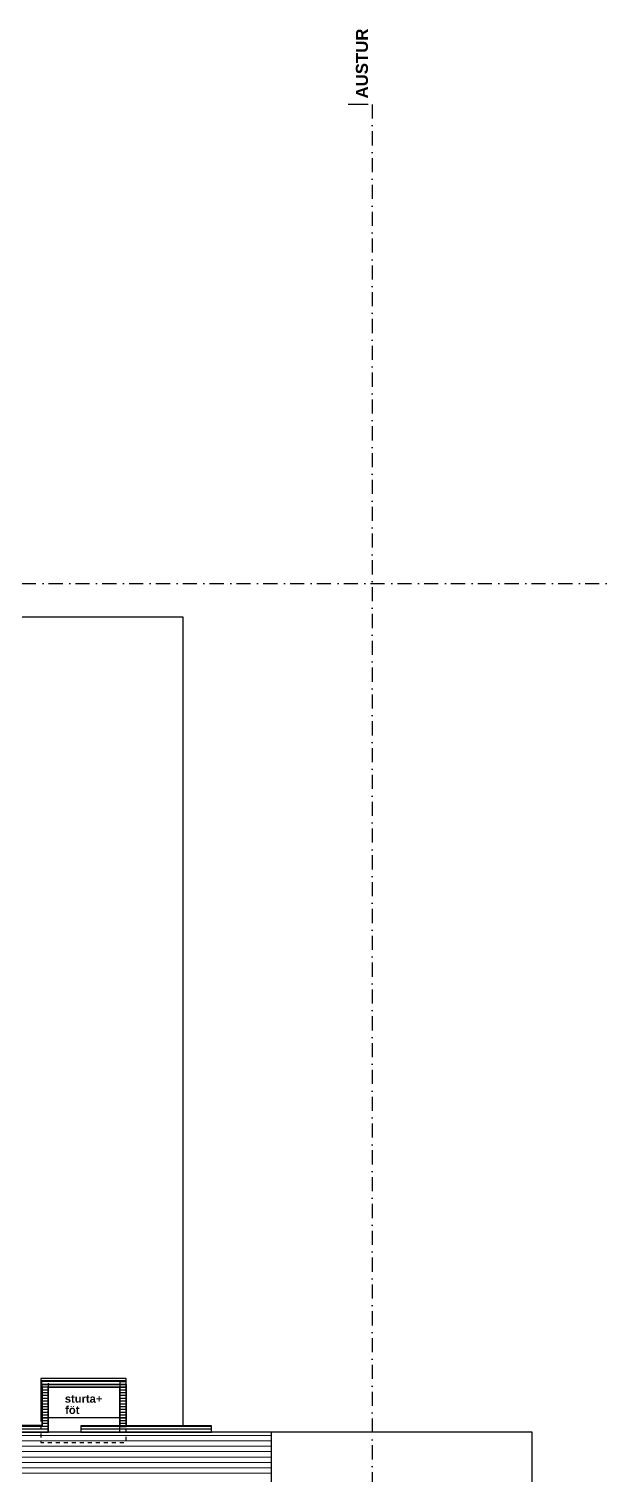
# Model space of a CAD drawing. Header units: millimetres. Extents: x -242231 to 419123, y -2399 to 525285.
# Drawn here: x -140237 to -125862, y 79053 to 115203 of the extents above; entities that cross this region are included whole.
import ezdxf

# ---------------------------------------------------------------- set-up
doc = ezdxf.new("R2010")
doc.units = ezdxf.units.MM
doc.linetypes.add('Dot & Dashed', pattern=[670.277762, 352.777767, -176.388884, 0, -141.111112])
doc.linetypes.add('Short dashed', pattern=[200, 100, -100])
doc.styles.add('GENERATED_STYLE_1', font='swissb.ttf')
pattern_1 = [(0, (-154277.98, 76637.52), (0, 70), [])]

msp = doc.modelspace()

# ---------------------------------------------------------------- hatches: boundary and pattern name
at = {"linetype": 'Continuous', "lineweight": 25}
h = msp.add_hatch(dxfattribs=at)
h.set_pattern_fill('50__', color=251, style=0, pattern_type=2)
h.set_pattern_definition(pattern_1)
h.paths.add_polyline_path([(-139926.249, 81246.689), (-137805.081, 81246.689), (-137805.081, 81406.689), (-139926.249, 81406.689)], flags=0)
h = msp.add_hatch(dxfattribs=at)
h.set_pattern_fill('50__', color=251, style=0, pattern_type=2)
h.set_pattern_definition(pattern_1)
h.paths.add_polyline_path([(-137805.081, 80268.032), (-137805.081, 81386.346), (-137965.081, 81386.346), (-137965.081, 80268.032)], flags=0)
h = msp.add_hatch(dxfattribs=at)
h.set_pattern_fill('50__', color=251, style=0, pattern_type=2)
h.set_pattern_definition(pattern_1)
h.paths.add_polyline_path([(-139748.204, 80128.312), (-139748.204, 81246.689), (-139908.204, 81246.689), (-139908.204, 80288.295)], flags=0)
h = msp.add_hatch(dxfattribs=at)
h.set_pattern_fill('50__', color=251, style=0, pattern_type=2)
h.set_pattern_definition(pattern_1)
h.paths.add_polyline_path([(-143536.307, 80127.924), (-139748.204, 80128.312), (-139908.204, 80288.295), (-143536.323, 80287.924)], flags=0)
h = msp.add_hatch(dxfattribs=at)
h.set_pattern_fill('50__', color=251, style=0, pattern_type=2)
h.set_pattern_definition(pattern_1)
h.paths.add_polyline_path([(-138941.121, 80126.702), (-135677.928, 80126.702), (-135677.928, 80286.702), (-138941.121, 80286.702)], flags=0)

# ---------------------------------------------------------------- linework, layer by layer
at = {"linetype": 'Continuous'}
for p, q in [((-131757.858, 113315.306), (-132257.858, 113315.306)), ((-137805.081, 81406.689), (-139926.249, 81406.689)), ((-139926.249, 81406.689), (-139926.249, 81246.689)), ((-139748.204, 80561.587), (-139748.204, 81346.903)), ((-137805.081, 81386.346), (-137965.081, 81386.346)), ((-137965.081, 81386.346), (-137965.081, 80268.032)), ((-137805.081, 81246.689), (-137805.081, 81406.689)), ((-137805.081, 80268.032), (-137805.081, 81386.346)), ((-139926.249, 81246.689), (-139908.204, 81246.689)), ((-139908.204, 81246.689), (-139908.204, 80288.295)), ((-139748.204, 81246.689), (-137805.081, 81246.689)), ((-139748.204, 80128.312), (-139748.204, 81246.689)), ((-137965.081, 81246.689), (-139748.204, 81246.689)), ((-137965.081, 80477.718), (-137965.081, 81246.689)), ((-139908.204, 80288.295), (-143536.323, 80287.924)), ((-135677.928, 80286.702), (-138941.121, 80286.702)), ((-138941.121, 80286.702), (-138941.121, 80126.702)), ((-137965.081, 80268.032), (-137805.081, 80268.032)), ((-135677.928, 80126.702), (-135677.928, 80286.702)), ((-143536.307, 80127.924), (-139748.204, 80128.312)), ((-134177.476, 80127.94), (-141897.872, 80127.94)), ((-138941.121, 80126.702), (-135677.928, 80126.702)), ((-134177.476, 77864.427), (-134177.476, 80127.94))]:
    msp.add_line(p, q, dxfattribs=at)
at = {"linetype": 'Dot & Dashed'}
for p, q in [((-131657.858, 113315.306), (-131657.858, 60461.769)), ((-188011.291, 101343.668), (-117339.249, 101343.668))]:
    msp.add_line(p, q, dxfattribs=at)
at = {"color": 9, "linetype": 'Continuous', "lineweight": 18}
for p, q in [((-141897.872, 80039.973), (-134177.476, 80039.973)), ((-141897.872, 79905.973), (-134177.476, 79905.973)), ((-141897.872, 79771.973), (-134177.476, 79771.973)), ((-141897.872, 79637.973), (-134177.476, 79637.973)), ((-141897.872, 79503.973), (-134177.476, 79503.973)), ((-141897.872, 79369.973), (-134177.476, 79369.973)), ((-141897.872, 79235.973), (-134177.476, 79235.973)), ((-143547.142, 79101.973), (-134177.476, 79101.973))]:
    msp.add_line(p, q, dxfattribs=at)
at = {"linetype": 'Continuous', "flags": 128}
msp.add_lwpolyline([(-143547.141, 80286.71), (-139909.462, 80286.705), (-139909.462, 81314.571), (-137805.212, 81314.571), (-137805.212, 80286.704), (-136383.756, 80286.7), (-136383.756, 100501.68), (-164927.578, 100501.68)], dxfattribs=at)
for points in [[(-139942.934, 81464.183), (-139942.934, 80495.814), (-137806.987, 80495.814), (-137806.987, 81464.183)], [(-127656.42, 80127.94), (-137965.081, 80127.94), (-137965.081, 81246.689), (-139766.249, 81246.689), (-139766.249, 80127.94), (-144151.335, 80127.94), (-144151.335, 79127.497), (-143547.142, 79127.497), (-143547.142, 74579.019), (-127656.42, 74579.019)]]:
    msp.add_lwpolyline(points, close=True, dxfattribs=at)
at = {"linetype": 'Short dashed', "flags": 128}
msp.add_lwpolyline([(-139942.934, 80495.814), (-139942.934, 79869.94), (-137806.987, 79869.94), (-137806.987, 80495.814)], dxfattribs=at)

# ---------------------------------------------------------------- texts
at = {"style": 'GENERATED_STYLE_1'}
for s, p in [('sturta+', (-139340.451, 80862.352)), ('föt', (-139331.761, 80580.827))]:
    msp.add_text(s, height=199.9999, dxfattribs=at).set_placement(p)
at = {"linetype": 'Continuous', "insert": (-131760.808, 113465.306), "char_height": 300, "attachment_point": 7, "rotation": 90, "style": 'GENERATED_STYLE_1'}
msp.add_mtext('{AUSTUR}', dxfattribs=at)

doc.saveas('drawing.dxf')
